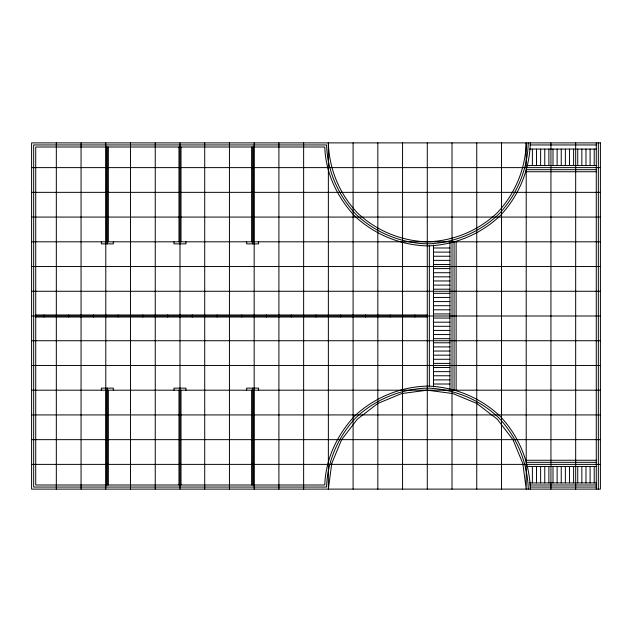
<?xml version="1.0" encoding="UTF-8"?>
<svg xmlns="http://www.w3.org/2000/svg" width="632" height="632" viewBox="0 0 632 632"><rect width="100%" height="100%" fill="white"/><g stroke="black" fill="none" stroke-linecap="round" stroke-linejoin="round"><path stroke-width="0.95" d="M528.273 142.887C527.499 169.526 516.984 194.909 498.695 214.295C479.309 232.584 453.926 243.099 427.287 243.873C400.649 243.099 375.266 232.584 355.879 214.295C338.238 195.383 327.329 170.917 326.578 144.949L33.662 144.949L33.662 487.051L326.578 487.051C327.329 461.084 338.238 436.617 355.879 417.705C375.266 399.416 400.649 388.901 427.287 388.127C453.926 388.901 479.309 399.416 498.695 417.705C516.984 437.091 527.499 462.474 528.273 489.113M530.327 142.887C529.545 170.071 518.817 195.967 500.149 215.749C480.367 234.417 454.471 245.145 427.287 245.927C400.103 245.145 374.199 234.417 354.426 215.749C337.061 196.915 325.575 172.844 324.785 147.011L35.724 147.011L35.724 484.989L324.785 484.989C325.575 459.156 337.061 435.085 354.426 416.251C374.199 397.583 400.103 386.855 427.287 386.073C454.471 386.855 480.367 397.583 500.149 416.251C518.817 436.033 529.545 461.929 530.327 489.113M530.058 144.949L596.276 144.949M529.513 149.073L596.276 149.073M527.349 165.56L596.276 165.56M31.6 167.614L600.4 167.614M526.772 169.676L596.276 169.676M525.919 171.738L596.276 171.738M31.6 192.349L600.4 192.349M31.6 217.076L600.4 217.076M31.6 241.811L600.4 241.811M433.473 247.989L449.96 247.989M433.473 252.113L449.96 252.113M433.473 256.237L449.96 256.237M433.473 260.36L449.96 260.36M433.473 264.476L449.96 264.476M31.6 266.538L600.4 266.538M433.473 268.6L449.96 268.6M433.473 272.724L449.96 272.724M433.473 276.84L449.96 276.84M433.473 280.964L449.96 280.964M433.473 285.087L449.96 285.087M433.473 289.211L449.96 289.211M31.6 291.273L600.4 291.273M433.473 293.327L449.96 293.327M433.473 297.451L449.96 297.451M433.473 301.575L449.96 301.575M433.473 305.698L449.96 305.698M433.473 309.814L449.96 309.814M433.473 313.938L449.96 313.938M35.724 314.973L427.287 314.973M31.6 316L600.4 316M35.724 317.027L427.287 317.027M433.473 318.062L449.96 318.062M433.473 322.186L449.96 322.186M433.473 326.302L449.96 326.302M433.473 330.425L449.96 330.425M433.473 334.549L449.96 334.549M433.473 338.673L449.96 338.673M31.6 340.727L600.4 340.727M433.473 342.789L449.96 342.789M433.473 346.913L449.96 346.913M433.473 351.037L449.96 351.037M433.473 355.16L449.96 355.16M433.473 359.276L449.96 359.276M433.473 363.4L449.96 363.4M31.6 365.462L600.4 365.462M433.473 367.524L449.96 367.524M433.473 371.64L449.96 371.64M433.473 375.764L449.96 375.764M433.473 379.887L449.96 379.887M433.473 384.011L449.96 384.011M31.6 390.189L600.4 390.189M31.6 414.924L600.4 414.924M31.6 439.651L600.4 439.651M525.919 460.262L596.276 460.262M526.772 462.324L596.276 462.324M31.6 464.386L600.4 464.386M527.349 466.44L596.276 466.44M529.513 482.927L596.276 482.927M529.79 484.989L596.276 484.989M530.058 487.051L596.276 487.051M598.338 142.887L598.338 489.113M596.276 142.887L596.276 489.113M594.214 149.073L594.214 165.56M594.214 466.44L594.214 482.927M590.098 149.073L590.098 165.56M590.098 466.44L590.098 482.927M585.975 149.073L585.975 165.56M585.975 466.44L585.975 482.927M581.851 149.073L581.851 165.56M581.851 466.44L581.851 482.927M577.727 149.073L577.727 165.56M577.727 466.44L577.727 482.927M575.673 142.887L575.673 489.113M573.611 149.073L573.611 165.56M573.611 466.44L573.611 482.927M569.487 149.073L569.487 165.56M569.487 466.44L569.487 482.927M565.364 149.073L565.364 165.56M565.364 466.44L565.364 482.927M561.24 149.073L561.24 165.56M561.24 466.44L561.24 482.927M557.124 149.073L557.124 165.56M557.124 466.44L557.124 482.927M553 149.073L553 165.56M553 466.44L553 482.927M550.938 142.887L550.938 489.113M548.876 149.073L548.876 165.56M548.876 466.44L548.876 482.927M544.76 149.073L544.76 165.56M544.76 466.44L544.76 482.927M540.637 149.073L540.637 165.56M540.637 466.44L540.637 482.927M536.513 149.073L536.513 165.56M536.513 466.44L536.513 482.927M532.389 149.073L532.389 165.56M532.389 466.44L532.389 482.927M501.476 142.887L501.476 489.113M476.749 142.887L476.749 489.113M456.138 241.519L456.138 390.481M454.076 242.372L454.076 389.628M452.014 142.887L452.014 489.113M449.96 242.949L449.96 389.051M433.473 245.113L433.473 386.887M429.349 245.658L429.349 386.342M427.287 142.887L427.287 489.113M414.924 314.973L414.924 317.027M402.56 142.887L402.56 489.113M390.189 314.973L390.189 317.027M377.825 142.887L377.825 489.113M365.462 314.973L365.462 317.027M353.098 142.887L353.098 489.113M340.727 314.973L340.727 317.027M316 314.973L316 317.027M303.637 142.887L303.637 489.113M291.273 314.973L291.273 317.027M278.902 142.887L278.902 489.113M266.538 314.973L266.538 317.027M258.607 241.811L258.607 243.873L246.654 243.873L246.654 241.811M258.607 390.189L258.607 388.127L246.654 388.127L246.654 390.189M254.175 142.887L254.175 489.113M253.661 147.011L253.661 241.811M253.661 390.189L253.661 484.989M252.626 147.011L252.626 243.873M252.626 388.127L252.626 484.989M251.599 147.011L251.599 241.811M251.599 390.189L251.599 484.989M241.811 314.973L241.811 317.027M229.44 142.887L229.44 489.113M217.076 314.973L217.076 317.027M204.713 142.887L204.713 489.113M192.349 314.973L192.349 317.027M185.958 241.811L185.958 243.873L174.005 243.873L174.005 241.811M185.958 390.189L185.958 388.127L174.005 388.127L174.005 390.189M181.013 147.011L181.013 241.811M181.013 390.189L181.013 484.989M179.986 142.887L179.986 489.113M178.951 147.011L178.951 241.811M178.951 390.189L178.951 484.989M167.614 314.973L167.614 317.027M155.251 142.887L155.251 489.113M142.887 314.973L142.887 317.027M130.524 142.887L130.524 489.113M118.16 314.973L118.16 317.027M113.31 241.811L113.31 243.873L101.357 243.873L101.357 241.811M113.31 390.189L113.31 388.127L101.357 388.127L101.357 390.189M108.364 147.011L108.364 241.811M108.364 390.189L108.364 484.989M107.337 147.011L107.337 243.873M107.337 388.127L107.337 484.989M106.31 147.011L106.31 241.811M106.31 390.189L106.31 484.989M105.789 142.887L105.789 489.113M93.425 314.973L93.425 317.027M81.062 142.887L81.062 489.113M68.698 314.973L68.698 317.027M56.327 142.887L56.327 489.113M43.964 314.973L43.964 317.027M331.737 463.509L328.363 489.113L328.363 142.887C329.122 168.981 339.416 193.85 357.341 212.834C376.324 230.759 401.186 241.053 427.287 241.811C453.381 241.053 478.25 230.759 497.234 212.834C515.159 193.85 525.453 168.981 526.211 142.887L526.211 489.113L522.838 463.509L512.955 439.651L497.234 419.166L476.749 403.445L452.891 393.562L427.287 390.189L401.683 393.562L377.825 403.445L357.341 419.166L341.62 439.651L331.737 463.509M600.4 142.887L31.6 142.887L31.6 489.113L600.4 489.113L600.4 142.887"/></g></svg>
